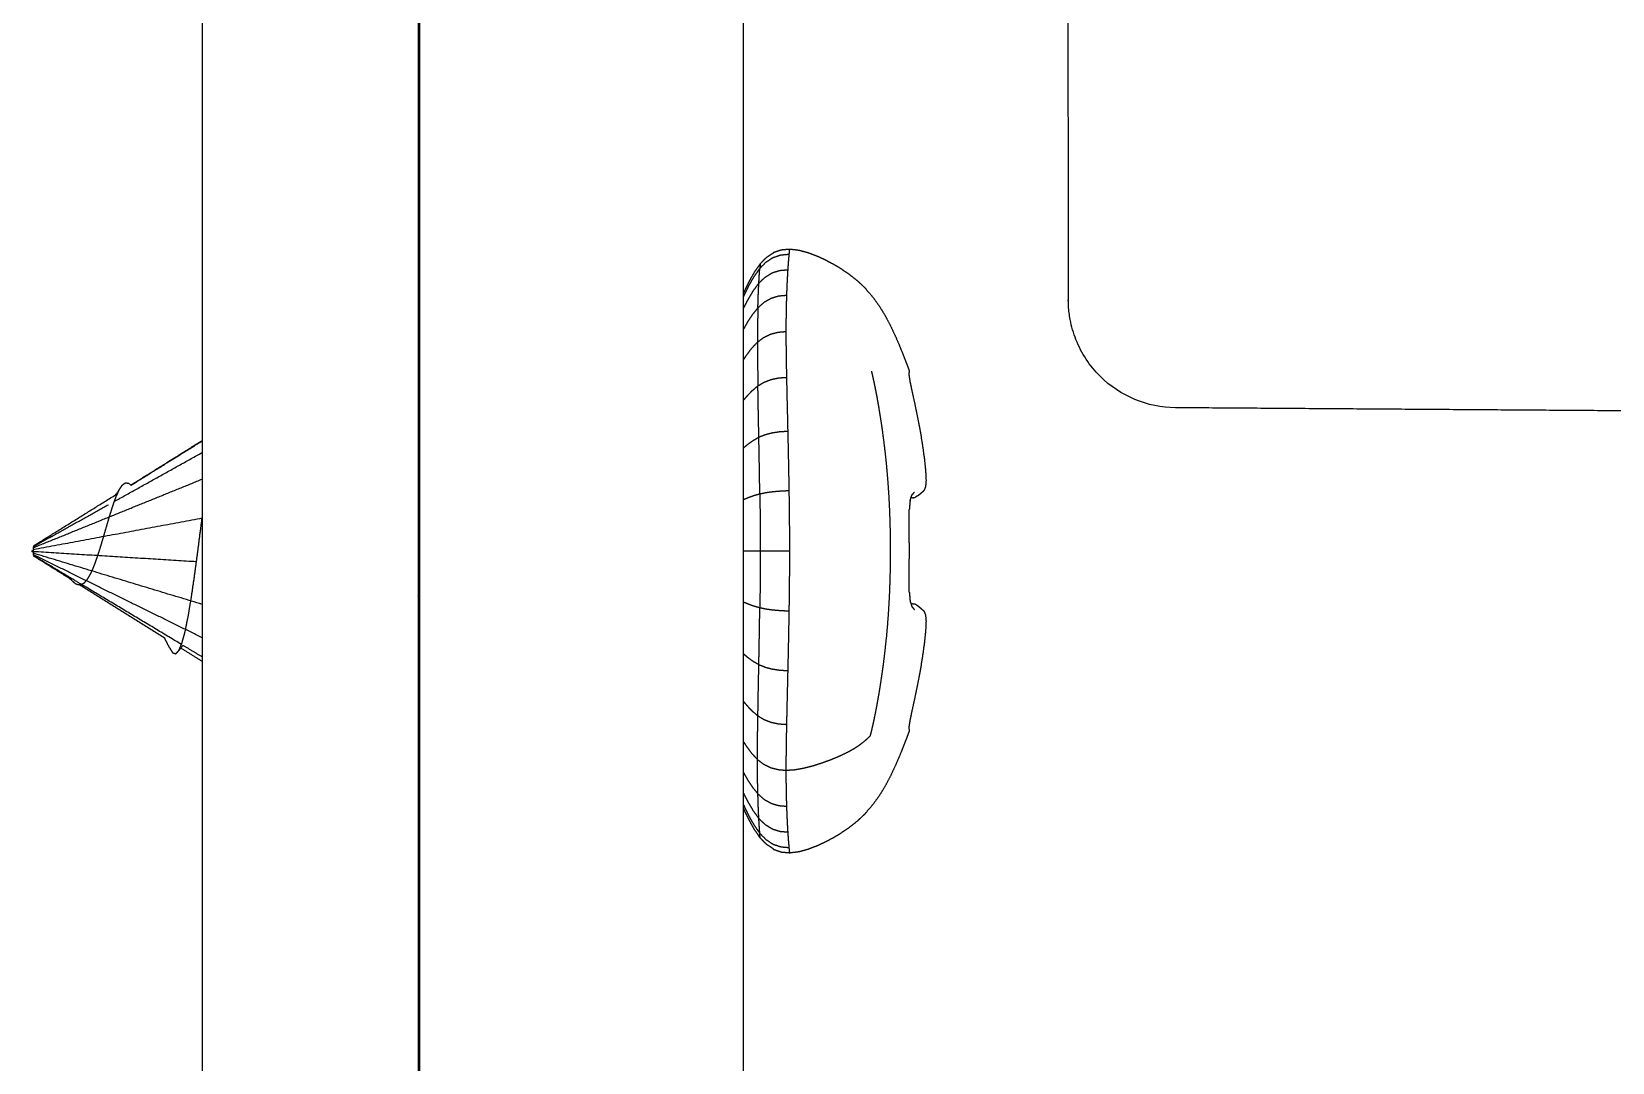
# Model space of a CAD drawing. Header units: millimetres. Extents: x 181 to 381, y 0 to 208.
# Drawn here: x 196.07 to 203.38, y 55.63 to 60.4 of the extents above; entities that cross this region are included whole.
import ezdxf

# ---------------------------------------------------------------- set-up
doc = ezdxf.new("R2010")
doc.units = ezdxf.units.MM
doc.layers.add('Make2D$可见线$曲线', color=7, linetype='Continuous', true_color=0x000000)

msp = doc.modelspace()

# ---------------------------------------------------------------- linework, layer by layer
at = {"layer": 'Make2D$可见线$曲线', "color": 18, "lineweight": -3, "true_color": 0x000000}
for points in [[(197.8617, 68.1084), (197.8617, 55.0269), (197.8617, 41.9455)], [(199.3617, 41.9455), (199.3617, 55.0269), (199.3617, 68.1084)], [(196.8561, 63.5385), (196.8561, 56.8516), (196.8561, 50.1647)], [(197.8561, 63.5385), (197.8561, 56.8516), (197.8561, 50.1647)], [(197.8566, 58.669), (197.857, 58.6709), (197.8575, 58.6728)], [(197.8575, 58.6728), (197.8596, 58.6779), (197.8618, 58.683)], [(203.5553, 58.642), (202.4586, 58.6496), (201.362, 58.6572)], [(196.5262, 58.2998), (196.6914, 58.403), (196.8565, 58.5062)], [(196.5274, 58.2992), (196.692, 58.4016), (196.8565, 58.504)], [(196.4501, 58.2241), (196.6531, 58.3371), (196.8561, 58.4501)], [(196.0745, 58.0096), (196.4654, 58.1682), (196.8563, 58.3269)], [(196.0745, 58.0175), (196.2649, 58.1359), (196.4554, 58.2544)], [(196.4549, 58.2552), (196.456, 58.2559), (196.4572, 58.2567)], [(196.0745, 58.0151), (196.2483, 58.1118), (196.4221, 58.2086)], [(200.1335, 58.2328), (200.1315, 58.2103), (200.1295, 58.1879)], [(200.1442, 58.2404), (200.1407, 58.2404), (200.1372, 58.2404)], [(200.1442, 58.2404), (200.1501, 58.2411), (200.1561, 58.2419)], [(196.0745, 58.0016), (196.4655, 58.0744), (196.8566, 58.1472)], [(197.8565, 58.1584), (197.8593, 58.1584), (197.862, 58.1584)], [(196.0743, 57.9952), (196.0703, 57.994), (196.0664, 57.9928)], [(196.0664, 57.9928), (196.0703, 57.9915), (196.0743, 57.9903)], [(196.0745, 58.0151), (196.0745, 58.0145), (196.0745, 58.014)], [(196.0745, 58.0127), (196.0745, 58.0133), (196.0745, 58.014)], [(196.0745, 58.0112), (196.0745, 58.012), (196.0745, 58.0127)], [(196.0745, 58.0096), (196.0745, 58.0104), (196.0745, 58.0112)], [(196.0745, 58.0078), (196.0745, 58.0087), (196.0745, 58.0096)], [(196.0745, 58.0058), (196.0745, 58.0068), (196.0745, 58.0078)], [(196.0745, 58.0038), (196.0745, 58.0048), (196.0745, 58.0058)], [(196.0745, 58.0016), (196.0745, 58.0027), (196.0745, 58.0038)], [(196.0745, 58.0016), (196.0745, 58.0005), (196.0745, 57.9994)], [(196.0745, 57.9972), (196.0745, 57.9983), (196.0745, 57.9994)], [(196.0745, 57.9949), (196.0745, 57.996), (196.0745, 57.9972)], [(196.0745, 57.9926), (196.0745, 57.9937), (196.0745, 57.9949)], [(196.0745, 57.9903), (196.0745, 57.9915), (196.0745, 57.9926)], [(196.0745, 57.9926), (196.452, 57.9691), (196.8295, 57.9457)], [(196.0745, 57.9881), (196.0745, 57.9892), (196.0745, 57.9903)], [(196.0745, 57.9859), (196.0745, 57.987), (196.0745, 57.9881)], [(196.0745, 57.9838), (196.0745, 57.9849), (196.0745, 57.9859)], [(196.0745, 57.9838), (196.0745, 57.9829), (196.0745, 57.9819)], [(196.8561, 57.7471), (196.4653, 57.8655), (196.0745, 57.9838)], [(196.0745, 57.9801), (196.0745, 57.981), (196.0745, 57.9819)], [(196.0745, 57.9785), (196.0745, 57.9793), (196.0745, 57.9801)], [(196.0745, 57.977), (196.0745, 57.9777), (196.0745, 57.9785)], [(196.0745, 57.977), (196.0745, 57.9764), (196.0745, 57.9757)], [(196.8563, 57.5927), (196.4654, 57.7849), (196.0745, 57.977)], [(196.0745, 57.9746), (196.0745, 57.9752), (196.0745, 57.9757)], [(196.2957, 57.8403), (196.1851, 57.9067), (196.0745, 57.973)], [(196.0745, 57.9722), (196.1607, 57.9183), (196.2469, 57.8644)], [(197.8565, 57.9403), (197.8593, 57.9403), (197.862, 57.9403)], [(196.2875, 57.839), (196.4843, 57.7161), (196.6811, 57.5931)], [(196.76, 57.5616), (196.5288, 57.7004), (196.2976, 57.8391)], [(197.8561, 57.7851), (197.8589, 57.798), (197.8618, 57.811)], [(200.1377, 57.7493), (200.1409, 57.7493), (200.1442, 57.7494)], [(200.1561, 57.7478), (200.1501, 57.7486), (200.1442, 57.7494)], [(197.8617, 57.7287), (197.8589, 57.7287), (197.8561, 57.7287)], [(196.704, 57.5479), (196.6925, 57.5705), (196.681, 57.5932)], [(196.7575, 57.5454), (196.8068, 57.5146), (196.8561, 57.4838)], [(196.8561, 57.5039), (196.8115, 57.5307), (196.7668, 57.5575)], [(197.8621, 57.563), (197.8591, 57.563), (197.8561, 57.563)], [(197.8561, 57.4459), (197.8589, 57.4459), (197.8617, 57.4459)], [(197.8618, 57.4675), (197.8591, 57.4675), (197.8563, 57.4675)]]:
    msp.add_open_spline(points, degree=2, dxfattribs=at)
msp.add_rational_spline([(200.8604, 62.0081), (200.8655, 59.1563), (200.8655, 59.1563)], [0.979425613136, 0.843379392469, 1], degree=2, dxfattribs=at)
for points, degree, knots in [([(199.3617, 59.185), (199.3652, 59.1928), (199.3686, 59.2006), (199.3785, 59.2212), (199.3884, 59.2417), (199.4003, 59.2631), (199.4122, 59.2845), (199.4257, 59.3041), (199.4393, 59.3237), (199.454, 59.3387), (199.4688, 59.3537), (199.4849, 59.3643), (199.5011, 59.3748), (199.5012, 59.3756), (199.5013, 59.3763)], 2, [11.541416, 11.541416, 11.541416, 12, 12, 13, 13, 14, 14, 15, 15, 16, 16, 17, 17, 18, 18, 18]), ([(199.4393, 59.3237), (199.4391, 59.3215), (199.4389, 59.3194), (199.4385, 59.3158), (199.4382, 59.3122), (199.4378, 59.3072), (199.4374, 59.3022), (199.4521, 59.317), (199.4668, 59.3318), (199.483, 59.3422), (199.4991, 59.3525), (199.5169, 59.3585), (199.5346, 59.3645), (199.5541, 59.3662), (199.5736, 59.3679)], 2, [0, 0, 0, 1, 1, 2, 2, 3, 3, 4, 4, 5, 5, 6, 6, 7, 7, 7]), ([(199.5013, 59.3763), (199.5191, 59.3824), (199.5369, 59.3885), (199.5565, 59.3902), (199.576, 59.3919), (199.5976, 59.3892), (199.6192, 59.3866), (199.6422, 59.3802), (199.6651, 59.3739), (199.6886, 59.3646), (199.7122, 59.3553), (199.7358, 59.3437), (199.7593, 59.3322), (199.7822, 59.3191), (199.805, 59.306), (199.8269, 59.2914), (199.8487, 59.2769), (199.8692, 59.2607), (199.8897, 59.2446), (199.9084, 59.2269), (199.9272, 59.2093)], 2, [0, 0, 0, 1, 1, 2, 2, 3, 3, 4, 4, 5, 5, 6, 6, 7, 7, 8, 8, 9, 9, 10, 10, 10]), ([(199.5597, 56.9795), (199.5598, 57.004), (199.5599, 57.0285), (199.5602, 57.0544), (199.5605, 57.0803), (199.5609, 57.1076), (199.5613, 57.1348), (199.5618, 57.1632), (199.5624, 57.1916), (199.563, 57.2211), (199.5636, 57.2507), (199.5643, 57.2813), (199.565, 57.3119), (199.5658, 57.3436), (199.5665, 57.3753), (199.5673, 57.408), (199.568, 57.4407), (199.5688, 57.4745), (199.5696, 57.5083), (199.5703, 57.5427), (199.571, 57.5772), (199.5717, 57.6121), (199.5724, 57.647), (199.573, 57.682), (199.5736, 57.7171), (199.5741, 57.752), (199.5746, 57.7868), (199.575, 57.8216), (199.5754, 57.8563), (199.5756, 57.891), (199.5759, 57.9256), (199.576, 57.9602), (199.576, 57.9949), (199.576, 58.0295), (199.5759, 58.0641), (199.5756, 58.0987), (199.5754, 58.1334), (199.575, 58.1681), (199.5746, 58.2029), (199.5741, 58.2378), (199.5736, 58.2726), (199.573, 58.3077), (199.5724, 58.3427), (199.5717, 58.3776), (199.571, 58.4125), (199.5703, 58.447), (199.5696, 58.4814), (199.5688, 58.5152), (199.568, 58.549), (199.5673, 58.5817), (199.5665, 58.6144), (199.5658, 58.6461), (199.565, 58.6778), (199.5643, 58.7084), (199.5636, 58.739), (199.563, 58.7686), (199.5624, 58.7981), (199.5618, 58.8265), (199.5613, 58.8549), (199.5609, 58.8822), (199.5605, 58.9094), (199.5602, 58.9353), (199.5599, 58.9612), (199.5598, 58.9857), (199.5597, 59.0102), (199.5598, 59.0333), (199.5599, 59.0563), (199.5602, 59.0779), (199.5605, 59.0994), (199.5609, 59.1195), (199.5613, 59.1396), (199.5618, 59.1582), (199.5624, 59.1768), (199.563, 59.1939), (199.5636, 59.2111), (199.5643, 59.2267), (199.565, 59.2423), (199.5658, 59.2565), (199.5665, 59.2707), (199.5673, 59.2833), (199.568, 59.296), (199.5688, 59.3073), (199.5696, 59.3185), (199.5703, 59.3282), (199.571, 59.3379), (199.5717, 59.3461), (199.5724, 59.3544), (199.573, 59.3611), (199.5736, 59.3679), (199.5741, 59.3731), (199.5746, 59.3784), (199.575, 59.3821), (199.5754, 59.3859), (199.5756, 59.3882), (199.5759, 59.3904), (199.576, 59.3912), (199.576, 59.3919)], 2, [0, 0, 0, 1, 1, 2, 2, 3, 3, 4, 4, 5, 5, 6, 6, 7, 7, 8, 8, 9, 9, 10, 10, 11, 11, 12, 12, 13, 13, 14, 14, 15, 15, 16, 16, 17, 17, 18, 18, 19, 19, 20, 20, 21, 21, 22, 22, 23, 23, 24, 24, 25, 25, 26, 26, 27, 27, 28, 28, 29, 29, 30, 30, 31, 31, 32, 32, 33, 33, 34, 34, 35, 35, 36, 36, 37, 37, 38, 38, 39, 39, 40, 40, 41, 41, 42, 42, 43, 43, 44, 44, 45, 45, 46, 46, 47, 47, 48, 48, 48]), ([(199.3617, 59.1696), (199.3643, 59.1753), (199.3669, 59.1811), (199.3768, 59.2014), (199.3867, 59.2216), (199.3985, 59.2426), (199.4104, 59.2637), (199.4239, 59.2829), (199.4374, 59.3022)], 2, [6.654279, 6.654279, 6.654279, 7, 7, 8, 8, 9, 9, 10, 10, 10]), ([(199.5624, 59.1768), (199.5434, 59.1752), (199.5245, 59.1736), (199.5071, 59.1683), (199.4897, 59.1631), (199.4737, 59.1541), (199.4577, 59.1452), (199.4431, 59.1324), (199.4285, 59.1197), (199.429, 59.1361), (199.4295, 59.1524), (199.43, 59.1674), (199.4305, 59.1823), (199.4311, 59.1959), (199.4317, 59.2094), (199.4323, 59.2215), (199.4329, 59.2336), (199.4476, 59.2477), (199.4623, 59.2617), (199.4784, 59.2715), (199.4944, 59.2814), (199.512, 59.2871), (199.5296, 59.2928), (199.5488, 59.2944), (199.568, 59.296)], 2, [0, 0, 0, 1, 1, 2, 2, 3, 3, 4, 4, 5, 5, 6, 6, 7, 7, 8, 8, 9, 9, 10, 10, 11, 11, 12, 12, 12]), ([(199.4329, 59.2336), (199.4335, 59.2443), (199.4341, 59.255), (199.4347, 59.2643), (199.4353, 59.2736), (199.4359, 59.2815), (199.4364, 59.2893), (199.4369, 59.2957), (199.4374, 59.3022)], 2, [0, 0, 0, 1, 1, 2, 2, 3, 3, 4, 4, 4]), ([(199.3617, 59.1165), (199.3623, 59.1177), (199.3629, 59.1189), (199.3727, 59.1381), (199.3825, 59.1572), (199.3943, 59.1772), (199.4061, 59.1971), (199.4195, 59.2154), (199.4329, 59.2336)], 2, [16.922193, 16.922193, 16.922193, 17, 17, 18, 18, 19, 19, 20, 20, 20]), ([(199.9272, 59.2093), (199.927, 59.2086), (199.9268, 59.208), (199.9435, 59.1888), (199.9602, 59.1696), (199.9752, 59.149), (199.9902, 59.1283), (200.0038, 59.1061), (200.0174, 59.0839), (200.0299, 59.0602), (200.0424, 59.0365), (200.0542, 59.0113), (200.0659, 58.986), (200.0765, 58.9614), (200.087, 58.9368), (200.0958, 58.9148), (200.1046, 58.8928), (200.1113, 58.8755), (200.1179, 58.8583), (200.1219, 58.8478), (200.1258, 58.8374), (200.1275, 58.8317), (200.1292, 58.8261), (200.1289, 58.8231), (200.1285, 58.8201)], 2, [-5, -5, -5, -4, -4, -3, -3, -2, -2, -1, -1, 0, 0, 1, 1, 2, 2, 3, 3, 4, 4, 5, 5, 6, 6, 7, 7, 7]), ([(201.362, 58.6572), (201.2312, 58.6581), (201.1056, 58.7103), (201.0126, 58.803), (200.9642, 58.8512), (200.9262, 58.9089), (200.889, 59.0024), (200.8799, 59.0335), (200.8721, 59.0756), (200.8705, 59.0858), (200.868, 59.1062), (200.8671, 59.1164), (200.8661, 59.1312), (200.8659, 59.1368), (200.8657, 59.1436), (200.8656, 59.1467), (200.8655, 59.1503), (200.8655, 59.1519), (200.8655, 59.1539), (200.8655, 59.1555), (200.8655, 59.1563)], 3, [0.0044133, 0.0044133, 0.0044133, 0.0044133, 0.402872, 0.402872, 0.402872, 0.6097479, 0.6097479, 0.7076692, 0.7076692, 0.739087, 0.739087, 0.7697792, 0.7697792, 0.7838927, 0.7838927, 0.7906708, 0.7906708, 0.7949732, 0.7949732, 0.7981954, 0.7981954, 0.7981954, 0.7981954]), ([(199.4285, 59.1197), (199.4151, 59.1031), (199.4018, 59.0866), (199.39, 59.0685), (199.3783, 59.0503), (199.3701, 59.0357), (199.3618, 59.021)], 2, [0, 0, 0, 1, 1, 2, 2, 2.844343, 2.844343, 2.844343]), ([(199.4285, 59.1197), (199.428, 59.1019), (199.4276, 59.0842), (199.4273, 59.065), (199.427, 59.0458), (199.4268, 59.0252), (199.4266, 59.0046), (199.4265, 58.9826), (199.4264, 58.9606), (199.441, 58.9716), (199.4556, 58.9825), (199.4716, 58.9902), (199.4875, 58.998), (199.5049, 59.0025), (199.5222, 59.0071), (199.541, 59.0087), (199.5597, 59.0102)], 2, [0, 0, 0, 1, 1, 2, 2, 3, 3, 4, 4, 5, 5, 6, 6, 7, 7, 8, 8, 8]), ([(199.3617, 58.8785), (199.3691, 58.8898), (199.3764, 58.9011), (199.3881, 58.9167), (199.3998, 58.9322), (199.4131, 58.9464), (199.4264, 58.9606)], 2, [9.244263, 9.244263, 9.244263, 10, 10, 11, 11, 12, 12, 12]), ([(199.4264, 58.9606), (199.4265, 58.9373), (199.4266, 58.9139), (199.4268, 58.8892), (199.427, 58.8645), (199.4273, 58.8385), (199.4276, 58.8126), (199.428, 58.7855), (199.4285, 58.7585), (199.4431, 58.7671), (199.4577, 58.7757), (199.4737, 58.7819), (199.4897, 58.788), (199.5071, 58.7917), (199.5245, 58.7954), (199.5434, 58.7967), (199.5624, 58.7981)], 2, [0, 0, 0, 1, 1, 2, 2, 3, 3, 4, 4, 5, 5, 6, 6, 7, 7, 8, 8, 8]), ([(199.576, 56.5978), (199.576, 56.5985), (199.5759, 56.5993), (199.5756, 56.6016), (199.5754, 56.6038), (199.575, 56.6076), (199.5746, 56.6113), (199.5741, 56.6166), (199.5736, 56.6218), (199.573, 56.6286), (199.5724, 56.6353), (199.5717, 56.6436), (199.571, 56.6518), (199.5703, 56.6615), (199.5696, 56.6713), (199.5688, 56.6825), (199.568, 56.6937), (199.5673, 56.7064), (199.5665, 56.719), (199.5658, 56.7332), (199.565, 56.7474), (199.5643, 56.763), (199.5636, 56.7786), (199.563, 56.7958), (199.5624, 56.8129), (199.5618, 56.8315), (199.5613, 56.8501), (199.5609, 56.8702), (199.5605, 56.8903), (199.5602, 56.9118), (199.5599, 56.9334), (199.5598, 56.9564), (199.5597, 56.9795), (199.58, 56.9809), (199.6003, 56.9823), (199.6215, 56.9861), (199.6427, 56.99), (199.6642, 56.9956), (199.6857, 57.0012), (199.7069, 57.008), (199.7282, 57.0149), (199.7486, 57.0223), (199.769, 57.0298), (199.7881, 57.0378), (199.8073, 57.0458), (199.8248, 57.0542), (199.8423, 57.0625), (199.8578, 57.0711), (199.8733, 57.0796), (199.8864, 57.0883), (199.8995, 57.0969), (199.9103, 57.1052), (199.9211, 57.1135), (199.9296, 57.1212), (199.9382, 57.1288), (199.9439, 57.1345), (199.9496, 57.1401), (199.9524, 57.1516), (199.9553, 57.1631), (199.959, 57.1796), (199.9628, 57.1962), (199.967, 57.2157), (199.9711, 57.2352), (199.9754, 57.257), (199.9796, 57.2789), (199.9839, 57.3027), (199.9881, 57.3265), (199.9923, 57.3518), (199.9964, 57.3771), (200.0004, 57.4038), (200.0044, 57.4304), (200.0081, 57.458), (200.0118, 57.4855), (200.0152, 57.5138), (200.0186, 57.542), (200.0216, 57.5711), (200.0247, 57.6001), (200.0273, 57.6303), (200.03, 57.6604), (200.0322, 57.6917), (200.0345, 57.723), (200.0363, 57.7557), (200.0381, 57.7885), (200.0394, 57.8223), (200.0407, 57.8561), (200.0416, 57.8906), (200.0424, 57.9251), (200.0427, 57.96), (200.043, 57.9949), (200.0427, 58.0297), (200.0424, 58.0646), (200.0416, 58.0991), (200.0407, 58.1336), (200.0394, 58.1674), (200.0381, 58.2012), (200.0363, 58.2339), (200.0345, 58.2667), (200.0322, 58.298), (200.03, 58.3293), (200.0273, 58.3594), (200.0247, 58.3896), (200.0216, 58.4186), (200.0186, 58.4477), (200.0152, 58.4759), (200.0118, 58.5042), (200.0081, 58.5317), (200.0044, 58.5593), (200.0004, 58.5859), (199.9964, 58.6126), (199.9923, 58.6379), (199.9881, 58.6632), (199.9839, 58.687), (199.9796, 58.7108), (199.9754, 58.7327), (199.9711, 58.7546), (199.967, 58.774), (199.9628, 58.7935), (199.959, 58.8101), (199.9553, 58.8266)], 2, [59, 59, 59, 60, 60, 61, 61, 62, 62, 63, 63, 64, 64, 65, 65, 66, 66, 67, 67, 68, 68, 69, 69, 70, 70, 71, 71, 72, 72, 73, 73, 74, 74, 75, 75, 76, 76, 77, 77, 78, 78, 79, 79, 80, 80, 81, 81, 82, 82, 83, 83, 84, 84, 85, 85, 86, 86, 87, 87, 88, 88, 89, 89, 90, 90, 91, 91, 92, 92, 93, 93, 94, 94, 95, 95, 96, 96, 97, 97, 98, 98, 99, 99, 100, 100, 101, 101, 102, 102, 103, 103, 104, 104, 105, 105, 106, 106, 107, 107, 108, 108, 109, 109, 110, 110, 111, 111, 112, 112, 113, 113, 114, 114, 115, 115, 116, 116, 117, 117, 118, 118, 118]), ([(200.1686, 58.2498), (200.1718, 58.2524), (200.1751, 58.2549), (200.1787, 58.258), (200.1824, 58.261), (200.186, 58.2641), (200.1895, 58.2672), (200.1924, 58.2697), (200.1954, 58.2723), (200.1972, 58.2739), (200.199, 58.2755), (200.2019, 58.2824), (200.2049, 58.2892), (200.2055, 58.2919), (200.2061, 58.2947), (200.2072, 58.3078), (200.2083, 58.321), (200.2072, 58.3428), (200.2061, 58.3646), (200.2032, 58.393), (200.2002, 58.4213), (200.1957, 58.4541), (200.1912, 58.4868), (200.1856, 58.5211), (200.1799, 58.5555), (200.1735, 58.5886), (200.1671, 58.6218), (200.1606, 58.6525), (200.1541, 58.6833), (200.1482, 58.7101), (200.1423, 58.737), (200.1379, 58.7581), (200.1335, 58.7792), (200.1315, 58.7924), (200.1295, 58.8056), (200.129, 58.8128), (200.1285, 58.8201)], 2, [-16, -16, -16, -15, -15, -14, -14, -13, -13, -12, -12, -11, -11, -10, -10, -9, -9, -8, -8, -7, -7, -6, -6, -5, -5, -4, -4, -3, -3, -2, -2, -1, -1, 0, 0, 1, 1, 2, 2, 2]), ([(199.3617, 58.6913), (199.37, 58.7013), (199.3783, 58.7114), (199.39, 58.7237), (199.4018, 58.736), (199.4151, 58.7472), (199.4285, 58.7585)], 2, [9.14925, 9.14925, 9.14925, 10, 10, 11, 11, 12, 12, 12]), ([(199.4329, 58.5211), (199.4323, 58.5523), (199.4317, 58.5835), (199.4311, 58.6137), (199.4305, 58.6439), (199.43, 58.673), (199.4295, 58.7022), (199.429, 58.7303), (199.4285, 58.7585)], 2, [0, 0, 0, 1, 1, 2, 2, 3, 3, 4, 4, 4]), ([(199.5736, 58.2726), (199.5541, 58.2718), (199.5346, 58.2709), (199.5169, 58.2694), (199.4991, 58.268), (199.483, 58.2658), (199.4668, 58.2636), (199.4521, 58.2606), (199.4374, 58.2577), (199.4369, 58.291), (199.4364, 58.3243), (199.4359, 58.3576), (199.4353, 58.3909), (199.4347, 58.4238), (199.4341, 58.4567), (199.4335, 58.4889), (199.4329, 58.5211), (199.4476, 58.527), (199.4623, 58.533), (199.4784, 58.5373), (199.4944, 58.5415), (199.512, 58.5441), (199.5296, 58.5468), (199.5488, 58.5479), (199.568, 58.549)], 2, [0, 0, 0, 1, 1, 2, 2, 3, 3, 4, 4, 5, 5, 6, 6, 7, 7, 8, 8, 9, 9, 10, 10, 11, 11, 12, 12, 12]), ([(199.3617, 58.4713), (199.3623, 58.4718), (199.3629, 58.4724), (199.3727, 58.4805), (199.3825, 58.4886), (199.3943, 58.4971), (199.4061, 58.5056), (199.4195, 58.5133), (199.4329, 58.5211)], 2, [16.922108, 16.922108, 16.922108, 17, 17, 18, 18, 19, 19, 20, 20, 20]), ([(196.2971, 57.8392), (196.3044, 57.8436), (196.3117, 57.8481), (196.319, 57.8567), (196.3262, 57.8654), (196.3335, 57.8781), (196.3407, 57.8909), (196.348, 57.9074), (196.3553, 57.924), (196.3625, 57.944), (196.3698, 57.9639), (196.3771, 57.9865), (196.3843, 58.0091), (196.3916, 58.0334), (196.3989, 58.0578), (196.4061, 58.0829), (196.4134, 58.108), (196.4207, 58.1327), (196.4279, 58.1574), (196.4352, 58.1804), (196.4425, 58.2035), (196.4497, 58.2238), (196.457, 58.244), (196.4643, 58.2603), (196.4715, 58.2766)], 2, [0, 0, 0, 1, 1, 2, 2, 3, 3, 4, 4, 5, 5, 6, 6, 7, 7, 8, 8, 9, 9, 10, 10, 11, 11, 12, 12, 12]), ([(196.4554, 58.2544), (196.4635, 58.2655), (196.4715, 58.2766), (196.4788, 58.2879), (196.4861, 58.2991)], 2, [14.874849, 14.874849, 14.874849, 15, 15, 16, 16, 16]), ([(196.4861, 58.2991), (196.4933, 58.3046), (196.5006, 58.31), (196.5078, 58.309), (196.5151, 58.3079), (196.5211, 58.3035), (196.527, 58.299)], 2, [0, 0, 0, 1, 1, 2, 2, 2.092499, 2.092499, 2.092499]), ([(199.4374, 58.2577), (199.4239, 58.2538), (199.4104, 58.2499), (199.3985, 58.2457), (199.3867, 58.2415), (199.3768, 58.2374), (199.3669, 58.2333), (199.3645, 58.2323), (199.3622, 58.2312)], 2, [0, 0, 0, 1, 1, 2, 2, 3, 3, 3.315496, 3.315496, 3.315496]), ([(199.4374, 58.2577), (199.4378, 58.2246), (199.4382, 58.1915), (199.4385, 58.1586), (199.4389, 58.1257), (199.4391, 58.093), (199.4393, 58.0602), (199.4394, 58.0275), (199.4394, 57.9949), (199.4542, 57.9949), (199.4689, 57.9949), (199.4851, 57.9949), (199.5013, 57.9949), (199.5191, 57.9949), (199.5369, 57.9949), (199.5565, 57.9949), (199.576, 57.9949)], 2, [0, 0, 0, 1, 1, 2, 2, 3, 3, 4, 4, 5, 5, 6, 6, 7, 7, 8, 8, 8]), ([(200.1331, 58.2278), (200.1373, 58.2408), (200.1416, 58.2537), (200.1473, 58.2602), (200.153, 58.2667)], 2, [0, 0, 0, 1, 1, 2, 2, 2]), ([(200.1686, 58.2498), (200.1645, 58.2474), (200.1605, 58.245), (200.1583, 58.2434), (200.1561, 58.2419)], 2, [0, 0, 0, 1, 1, 2, 2, 2]), ([(200.1295, 57.8024), (200.129, 57.8311), (200.1285, 57.8598), (200.1289, 57.8926), (200.1292, 57.9254), (200.1295, 57.9601), (200.1298, 57.9949), (200.1295, 58.0296), (200.1292, 58.0643), (200.1289, 58.0971), (200.1285, 58.1299), (200.129, 58.1589), (200.1295, 58.1879)], 2, [-2.989732, -2.989732, -2.989732, -2, -2, -1, -1, 0, 0, 1, 1, 2, 2, 3, 3, 3]), ([(196.7476, 57.5327), (196.7549, 57.5497), (196.7621, 57.5668), (196.7694, 57.5935), (196.7767, 57.6201), (196.7839, 57.6557), (196.7912, 57.6913), (196.7985, 57.7346), (196.8057, 57.7779), (196.813, 57.8274), (196.8203, 57.8769), (196.8275, 57.9308), (196.8348, 57.9846), (196.842, 58.0408), (196.8493, 58.0969), (196.8526, 58.1221), (196.8558, 58.1472)], 2, [0, 0, 0, 1, 1, 2, 2, 3, 3, 4, 4, 5, 5, 6, 6, 7, 7, 7.448348, 7.448348, 7.448348]), ([(199.3618, 57.9949), (199.3653, 57.9949), (199.3687, 57.9949), (199.3787, 57.9949), (199.3886, 57.9949), (199.4005, 57.9949), (199.4124, 57.9949), (199.4259, 57.9949), (199.4394, 57.9949)], 2, [8.541094, 8.541094, 8.541094, 9, 9, 10, 10, 11, 11, 12, 12, 12]), ([(199.4394, 57.9949), (199.4394, 57.9622), (199.4393, 57.9295), (199.4391, 57.8967), (199.4389, 57.864), (199.4385, 57.8311), (199.4382, 57.7982), (199.4378, 57.7651), (199.4374, 57.7321), (199.4521, 57.7291), (199.4668, 57.7261), (199.483, 57.7239), (199.4991, 57.7217), (199.5169, 57.7203), (199.5346, 57.7188), (199.5541, 57.7179), (199.5736, 57.7171)], 2, [0, 0, 0, 1, 1, 2, 2, 3, 3, 4, 4, 5, 5, 6, 6, 7, 7, 8, 8, 8]), ([(196.2469, 57.8644), (196.2502, 57.8605), (196.2535, 57.8566), (196.2461, 57.8631), (196.2387, 57.8695)], 2, [1.5428237, 1.5428237, 1.5428237, 2, 2, 2.1150653, 2.1150653, 2.1150653]), ([(196.2535, 57.8566), (196.2608, 57.8504), (196.2681, 57.8443), (196.2754, 57.8412), (196.2826, 57.8381)], 2, [0, 0, 0, 1, 1, 2, 2, 2]), ([(196.2975, 57.8392), (196.2973, 57.8392), (196.2971, 57.8392), (196.2899, 57.8386), (196.2826, 57.8381), (196.2918, 57.8398), (196.301, 57.8415)], 2, [-1.00293, -1.00293, -1.00293, -1, -1, 0, 0, 0.142489, 0.142489, 0.142489]), ([(199.362, 57.7586), (199.3645, 57.7575), (199.3669, 57.7564), (199.3768, 57.7523), (199.3867, 57.7483), (199.3985, 57.744), (199.4104, 57.7398), (199.4239, 57.7359), (199.4374, 57.7321)], 2, [8.674463, 8.674463, 8.674463, 9, 9, 10, 10, 11, 11, 12, 12, 12]), ([(200.1285, 57.1696), (200.129, 57.1769), (200.1295, 57.1841), (200.1315, 57.1973), (200.1335, 57.2105), (200.1379, 57.2316), (200.1423, 57.2527), (200.1482, 57.2796), (200.1541, 57.3064), (200.1606, 57.3372), (200.1671, 57.3679), (200.1735, 57.4011), (200.1799, 57.4343), (200.1856, 57.4686), (200.1912, 57.5029), (200.1957, 57.5357), (200.2002, 57.5684), (200.2032, 57.5967), (200.2061, 57.6251), (200.2072, 57.6469), (200.2083, 57.6687), (200.2072, 57.6819), (200.2061, 57.695), (200.2055, 57.6978), (200.2049, 57.7006), (200.2019, 57.7074), (200.199, 57.7142), (200.1972, 57.7158), (200.1954, 57.7174), (200.1925, 57.72), (200.1895, 57.7226), (200.186, 57.7256), (200.1824, 57.7287), (200.1787, 57.7317), (200.1751, 57.7348), (200.1718, 57.7373), (200.1686, 57.7399)], 2, [-10, -10, -10, -9, -9, -8, -8, -7, -7, -6, -6, -5, -5, -4, -4, -3, -3, -2, -2, -1, -1, 0, 0, 1, 1, 2, 2, 3, 3, 4, 4, 5, 5, 6, 6, 7, 7, 8, 8, 8]), ([(200.1294, 57.8023), (200.1295, 57.8021), (200.1295, 57.8018), (200.1315, 57.7794), (200.1335, 57.7569)], 2, [2.835862, 2.835862, 2.835862, 3, 3, 4, 4, 4]), ([(200.1331, 57.7619), (200.1373, 57.7489), (200.1416, 57.736), (200.1473, 57.7295), (200.153, 57.723)], 2, [0, 0, 0, 1, 1, 2, 2, 2]), ([(200.1686, 57.7399), (200.1663, 57.7414), (200.164, 57.7429), (200.16, 57.7454), (200.1561, 57.7478)], 2, [0, 0, 0, 1, 1, 2, 2, 2]), ([(199.4329, 57.4686), (199.4335, 57.5008), (199.4341, 57.533), (199.4347, 57.5659), (199.4353, 57.5988), (199.4359, 57.6321), (199.4364, 57.6654), (199.4369, 57.6987), (199.4374, 57.7321)], 2, [0, 0, 0, 1, 1, 2, 2, 3, 3, 4, 4, 4]), ([(196.704, 57.5479), (196.7113, 57.5359), (196.7185, 57.5239), (196.7258, 57.5212), (196.7331, 57.5185), (196.7403, 57.5256), (196.7476, 57.5327), (196.7574, 57.5453), (196.7671, 57.5578)], 2, [0, 0, 0, 1, 1, 2, 2, 3, 3, 3.151131, 3.151131, 3.151131]), ([(199.3617, 57.5184), (199.3623, 57.5179), (199.3629, 57.5173), (199.3727, 57.5092), (199.3825, 57.5011), (199.3943, 57.4926), (199.4061, 57.4841), (199.4195, 57.4764), (199.4329, 57.4686)], 2, [8.922108, 8.922108, 8.922108, 9, 9, 10, 10, 11, 11, 12, 12, 12]), ([(199.4285, 57.2312), (199.429, 57.2594), (199.4295, 57.2875), (199.43, 57.3167), (199.4305, 57.3458), (199.4311, 57.376), (199.4317, 57.4062), (199.4323, 57.4374), (199.4329, 57.4686), (199.4476, 57.4627), (199.4623, 57.4567), (199.4784, 57.4524), (199.4944, 57.4482), (199.512, 57.4456), (199.5296, 57.4429), (199.5488, 57.4418), (199.568, 57.4407)], 2, [0, 0, 0, 1, 1, 2, 2, 3, 3, 4, 4, 5, 5, 6, 6, 7, 7, 8, 8, 8]), ([(199.3617, 57.2984), (199.37, 57.2884), (199.3783, 57.2783), (199.39, 57.266), (199.4018, 57.2537), (199.4151, 57.2425), (199.4285, 57.2312)], 2, [9.148486, 9.148486, 9.148486, 10, 10, 11, 11, 12, 12, 12]), ([(199.4264, 57.0291), (199.4265, 57.0524), (199.4266, 57.0758), (199.4268, 57.1005), (199.427, 57.1252), (199.4273, 57.1512), (199.4276, 57.1771), (199.428, 57.2042), (199.4285, 57.2312), (199.4431, 57.2226), (199.4577, 57.214), (199.4737, 57.2078), (199.4897, 57.2017), (199.5071, 57.198), (199.5245, 57.1943), (199.5434, 57.193), (199.5624, 57.1916)], 2, [0, 0, 0, 1, 1, 2, 2, 3, 3, 4, 4, 5, 5, 6, 6, 7, 7, 8, 8, 8]), ([(200.1285, 57.1697), (200.1285, 57.1697), (200.1285, 57.1696), (200.1289, 57.1666), (200.1292, 57.1636), (200.1275, 57.158), (200.1258, 57.1523), (200.1219, 57.1419), (200.1179, 57.1315), (200.1113, 57.1142), (200.1046, 57.0969), (200.0958, 57.0749), (200.087, 57.0529), (200.0765, 57.0283), (200.0659, 57.0037), (200.0542, 56.9784), (200.0424, 56.9532), (200.0299, 56.9295), (200.0174, 56.9058), (200.0038, 56.8836), (199.9902, 56.8614), (199.9752, 56.8407), (199.9602, 56.8201), (199.9435, 56.8009), (199.9268, 56.7817), (199.927, 56.7811), (199.9272, 56.7804)], 2, [-7.010459, -7.010459, -7.010459, -7, -7, -6, -6, -5, -5, -4, -4, -3, -3, -2, -2, -1, -1, 0, 0, 1, 1, 2, 2, 3, 3, 4, 4, 5, 5, 5]), ([(199.3617, 57.1112), (199.369, 57.0999), (199.3764, 57.0886), (199.3881, 57.0731), (199.3998, 57.0575), (199.4131, 57.0433), (199.4264, 57.0291)], 2, [9.243699, 9.243699, 9.243699, 10, 10, 11, 11, 12, 12, 12]), ([(199.4285, 56.87), (199.428, 56.8878), (199.4276, 56.9055), (199.4273, 56.9247), (199.427, 56.9439), (199.4268, 56.9645), (199.4266, 56.9851), (199.4265, 57.0071), (199.4264, 57.0291), (199.441, 57.0181), (199.4556, 57.0072), (199.4716, 56.9995), (199.4875, 56.9917), (199.5049, 56.9872), (199.5222, 56.9826), (199.541, 56.981), (199.5597, 56.9795)], 2, [0, 0, 0, 1, 1, 2, 2, 3, 3, 4, 4, 5, 5, 6, 6, 7, 7, 8, 8, 8]), ([(199.3617, 56.969), (199.37, 56.9542), (199.3783, 56.9394), (199.39, 56.9212), (199.4018, 56.9031), (199.4151, 56.8866), (199.4285, 56.87)], 2, [9.148486, 9.148486, 9.148486, 10, 10, 11, 11, 12, 12, 12]), ([(199.3617, 56.8732), (199.3623, 56.872), (199.3629, 56.8708), (199.3727, 56.8516), (199.3825, 56.8325), (199.3943, 56.8125), (199.4061, 56.7926), (199.4195, 56.7743), (199.4329, 56.7561)], 2, [8.922108, 8.922108, 8.922108, 9, 9, 10, 10, 11, 11, 12, 12, 12]), ([(199.4329, 56.7561), (199.4323, 56.7682), (199.4317, 56.7803), (199.4311, 56.7938), (199.4305, 56.8074), (199.43, 56.8223), (199.4295, 56.8373), (199.429, 56.8537), (199.4285, 56.87), (199.4431, 56.8573), (199.4577, 56.8445), (199.4737, 56.8356), (199.4897, 56.8266), (199.5071, 56.8214), (199.5245, 56.8161), (199.5434, 56.8145), (199.5624, 56.8129)], 2, [0, 0, 0, 1, 1, 2, 2, 3, 3, 4, 4, 5, 5, 6, 6, 7, 7, 8, 8, 8]), ([(199.3617, 56.8201), (199.3643, 56.8144), (199.3669, 56.8086), (199.3768, 56.7883), (199.3867, 56.7681), (199.3985, 56.7471), (199.4104, 56.726), (199.4239, 56.7068), (199.4374, 56.6875)], 2, [6.654279, 6.654279, 6.654279, 7, 7, 8, 8, 9, 9, 10, 10, 10]), ([(199.5013, 56.6134), (199.5012, 56.6141), (199.5011, 56.6149), (199.4849, 56.6254), (199.4688, 56.636), (199.454, 56.651), (199.4393, 56.666), (199.4257, 56.6856), (199.4122, 56.7052), (199.4003, 56.7266), (199.3884, 56.748), (199.3785, 56.7685), (199.3686, 56.7891), (199.3652, 56.7969), (199.3617, 56.8047)], 2, [18, 18, 18, 19, 19, 20, 20, 21, 21, 22, 22, 23, 23, 24, 24, 24.458584, 24.458584, 24.458584]), ([(199.4374, 56.6875), (199.4369, 56.694), (199.4364, 56.7004), (199.4359, 56.7082), (199.4353, 56.7161), (199.4347, 56.7254), (199.4341, 56.7347), (199.4335, 56.7454), (199.4329, 56.7561), (199.4476, 56.7421), (199.4623, 56.728), (199.4784, 56.7182), (199.4944, 56.7083), (199.512, 56.7026), (199.5296, 56.6969), (199.5488, 56.6953), (199.568, 56.6937)], 2, [0, 0, 0, 1, 1, 2, 2, 3, 3, 4, 4, 5, 5, 6, 6, 7, 7, 8, 8, 8]), ([(199.5013, 56.6134), (199.5191, 56.6073), (199.5369, 56.6012), (199.5565, 56.5995), (199.576, 56.5978), (199.5976, 56.6005), (199.6192, 56.6031), (199.6422, 56.6095), (199.6651, 56.6158), (199.6886, 56.6251), (199.7122, 56.6344), (199.7358, 56.646), (199.7593, 56.6575), (199.7822, 56.6706), (199.805, 56.6837), (199.8269, 56.6983), (199.8487, 56.7128), (199.8692, 56.729), (199.8897, 56.7451), (199.9084, 56.7628), (199.9272, 56.7804)], 2, [-2, -2, -2, -1, -1, 0, 0, 1, 1, 2, 2, 3, 3, 4, 4, 5, 5, 6, 6, 7, 7, 8, 8, 8]), ([(199.4393, 56.666), (199.4391, 56.6682), (199.4389, 56.6703), (199.4385, 56.6739), (199.4382, 56.6775), (199.4378, 56.6825), (199.4374, 56.6875), (199.4521, 56.6727), (199.4668, 56.6579), (199.483, 56.6475), (199.4991, 56.6372), (199.5169, 56.6312), (199.5346, 56.6252), (199.5541, 56.6235), (199.5736, 56.6218)], 2, [0, 0, 0, 1, 1, 2, 2, 3, 3, 4, 4, 5, 5, 6, 6, 7, 7, 7])]:
    msp.add_open_spline(points, degree=degree, knots=knots, dxfattribs=at)

doc.saveas('drawing.dxf')
